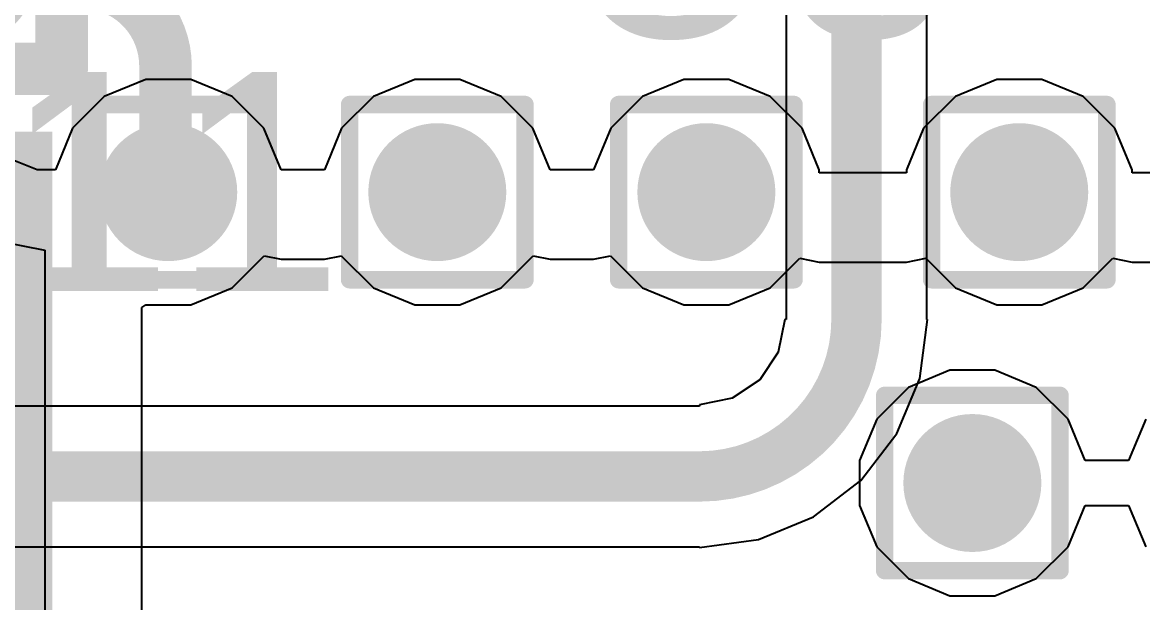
# Model space of a CAD drawing. Header units: inches. Extents: x -12 to 5355, y -7 to 5366.
# Drawn here: x 17.842 to 21.089, y 52.919 to 54.602 of the extents above; entities that cross this region are included whole.
import ezdxf

# ---------------------------------------------------------------- set-up
doc = ezdxf.new("R2010")
doc.units = ezdxf.units.IN
for name, color, linetype in [('BOTTOM LAYER', 5, 'Continuous'), ('Bottom Overlay', 54, 'Continuous'), ('Bottom Paste', 16, 'Continuous'), ('Bottom Solder', 6, 'Continuous'), ('Drill Drawing', 1, 'Continuous'), ('GROUND1', 16, 'Continuous'), ('GROUND2', 156, 'Continuous'), ('POWER', 76, 'Continuous'), ('SIGNAL', 90, 'Continuous'), ('TOP LAYER', 1, 'Continuous'), ('Top Overlay', 2, 'Continuous'), ('Via Holes', 16, 'Continuous')]:
    doc.layers.add(name, color=color, linetype=linetype)
doc.styles.add('Arial', font='', dxfattribs={"height": 0.2})
doc.styles.get('Arial').set_extended_font_data('Arial')

# ---------------------------------------------------------------- blocks, each defined once
blk = doc.blocks.new('BGA4C40P2X2_76X76X62_B_92')
at = {"layer": 'BOTTOM LAYER'}
h = blk.add_hatch(color=5, dxfattribs=at)
edge = h.paths.add_edge_path()
edge.add_arc((-0.2, 0.2), 0.1175, 0, 360)
h = blk.add_hatch(color=5, dxfattribs=at)
edge = h.paths.add_edge_path()
edge.add_arc((0.2, 0.2), 0.1175, 0, 360)
h = blk.add_hatch(color=5, dxfattribs=at)
edge = h.paths.add_edge_path()
edge.add_arc((-0.2, -0.2), 0.1175, 0, 360)
h = blk.add_hatch(color=5, dxfattribs=at)
edge = h.paths.add_edge_path()
edge.add_arc((0.2, -0.2), 0.1175, 0, 360)
at = {"layer": 'Bottom Paste'}
h = blk.add_hatch(color=16, dxfattribs=at)
edge = h.paths.add_edge_path()
edge.add_arc((-0.2, 0.2), 0.1175, 0, 360)
h = blk.add_hatch(color=16, dxfattribs=at)
edge = h.paths.add_edge_path()
edge.add_arc((0.2, 0.2), 0.1175, 0, 360)
h = blk.add_hatch(color=16, dxfattribs=at)
edge = h.paths.add_edge_path()
edge.add_arc((-0.2, -0.2), 0.1175, 0, 360)
h = blk.add_hatch(color=16, dxfattribs=at)
edge = h.paths.add_edge_path()
edge.add_arc((0.2, -0.2), 0.1175, 0, 360)
at = {"layer": 'Bottom Solder'}
h = blk.add_hatch(color=6, dxfattribs=at)
edge = h.paths.add_edge_path()
edge.add_arc((-0.2, 0.2), 0.1675, 0, 360)
h = blk.add_hatch(color=6, dxfattribs=at)
edge = h.paths.add_edge_path()
edge.add_arc((0.2, 0.2), 0.1675, 0, 360)
h = blk.add_hatch(color=6, dxfattribs=at)
edge = h.paths.add_edge_path()
edge.add_arc((-0.2, -0.2), 0.1675, 0, 360)
h = blk.add_hatch(color=6, dxfattribs=at)
edge = h.paths.add_edge_path()
edge.add_arc((0.2, -0.2), 0.1675, 0, 360)
at = {"layer": 'Bottom Overlay'}
for points in [[(0.4512, 0.4512, 0.1524, 0.1524, 0), (-0.4512, 0.4512, 0.1524, 0.1524, 0)], [(-0.4512, 0.4512, 0.1524, 0.1524, 0), (-0.4512, -0.4512, 0.1524, 0.1524, 0)], [(0.4512, 0.4512, 0.1524, 0.1524, 0), (0.4512, -0.4512, 0.1524, 0.1524, 0)], [(0.4512, -0.4512, 0.1524, 0.1524, 0), (-0.4512, -0.4512, 0.1524, 0.1524, 0)]]:
    blk.add_lwpolyline(points, format="xyseb", dxfattribs=at)
for points in [[(-0.4893, 0.4512, 0.0762, 0.0762, 1), (-0.4131, 0.4512, 0.0762, 0.0762, 1)], [(-0.4893, 0.4512, 0.0762, 0.0762, 1), (-0.4131, 0.4512, 0.0762, 0.0762, 1)], [(0.4131, 0.4512, 0.0762, 0.0762, 1), (0.4893, 0.4512, 0.0762, 0.0762, 1)], [(0.4131, 0.4512, 0.0762, 0.0762, 1), (0.4893, 0.4512, 0.0762, 0.0762, 1)], [(-0.4893, -0.4512, 0.0762, 0.0762, 1), (-0.4131, -0.4512, 0.0762, 0.0762, 1)], [(-0.4893, -0.4512, 0.0762, 0.0762, 1), (-0.4131, -0.4512, 0.0762, 0.0762, 1)], [(0.4131, -0.4512, 0.0762, 0.0762, 1), (0.4893, -0.4512, 0.0762, 0.0762, 1)], [(0.4131, -0.4512, 0.0762, 0.0762, 1), (0.4893, -0.4512, 0.0762, 0.0762, 1)], [(-0.6371, -0.6871, 0.254, 0.254, 1), (-0.7371, -0.6871, 0.254, 0.254, 1)], [(-0.8006, -0.6871, 0.127, 0.127, 1), (-0.6736, -0.6871, 0.127, 0.127, 1)], [(-0.7006, -0.6871, 0.127, 0.127, 1), (-0.5736, -0.6871, 0.127, 0.127, 1)]]:
    blk.add_lwpolyline(points, format="xyseb", close=True, dxfattribs=at)

msp = doc.modelspace()

# ---------------------------------------------------------------- hatches: boundary and pattern name
at = {"layer": 'BOTTOM LAYER'}
h = msp.add_hatch(color=5, dxfattribs=at)
edge = h.paths.add_edge_path()
edge.add_arc((18.2651, 54.1094), 0.2, 0, 360)
h = msp.add_hatch(color=5, dxfattribs=at)
edge = h.paths.add_edge_path()
edge.add_arc((19.0449, 54.1094), 0.2, 0, 360)
h = msp.add_hatch(color=5, dxfattribs=at)
edge = h.paths.add_edge_path()
edge.add_arc((19.8247, 54.1094), 0.2, 0, 360)
h = msp.add_hatch(color=5, dxfattribs=at)
edge = h.paths.add_edge_path()
edge.add_arc((20.7315, 54.1094), 0.2, 0, 360)
h = msp.add_hatch(color=5, dxfattribs=at)
edge = h.paths.add_edge_path()
edge.add_arc((20.5956, 53.2661), 0.2, 0, 360)
at = {"layer": 'GROUND1'}
h = msp.add_hatch(color=16, dxfattribs=at)
edge = h.paths.add_edge_path()
edge.add_arc((18.2651, 54.1094), 0.2, 0, 360)
h = msp.add_hatch(color=16, dxfattribs=at)
edge = h.paths.add_edge_path()
edge.add_arc((19.0449, 54.1094), 0.2, 0, 360)
h = msp.add_hatch(color=16, dxfattribs=at)
edge = h.paths.add_edge_path()
edge.add_arc((19.8247, 54.1094), 0.2, 0, 360)
h = msp.add_hatch(color=16, dxfattribs=at)
edge = h.paths.add_edge_path()
edge.add_arc((20.7315, 54.1094), 0.2, 0, 360)
h = msp.add_hatch(color=16, dxfattribs=at)
edge = h.paths.add_edge_path()
edge.add_arc((20.5956, 53.2661), 0.2, 0, 360)
at = {"layer": 'GROUND2'}
h = msp.add_hatch(color=156, dxfattribs=at)
edge = h.paths.add_edge_path()
edge.add_arc((18.2651, 54.1094), 0.2, 0, 360)
h = msp.add_hatch(color=156, dxfattribs=at)
edge = h.paths.add_edge_path()
edge.add_arc((19.0449, 54.1094), 0.2, 0, 360)
h = msp.add_hatch(color=156, dxfattribs=at)
edge = h.paths.add_edge_path()
edge.add_arc((19.8247, 54.1094), 0.2, 0, 360)
h = msp.add_hatch(color=156, dxfattribs=at)
edge = h.paths.add_edge_path()
edge.add_arc((20.7315, 54.1094), 0.2, 0, 360)
h = msp.add_hatch(color=156, dxfattribs=at)
edge = h.paths.add_edge_path()
edge.add_arc((20.5956, 53.2661), 0.2, 0, 360)
at = {"layer": 'POWER'}
msp.add_hatch(color=76, dxfattribs=at).paths.add_polyline_path([(17.8193, 52.578), (17.9295, 52.578), (17.9295, 54.2849), (17.8193, 54.2849)])
h = msp.add_hatch(color=76, dxfattribs=at)
edge = h.paths.add_edge_path()
edge.add_arc((18.2651, 54.1094), 0.2, 0, 360)
h = msp.add_hatch(color=76, dxfattribs=at)
edge = h.paths.add_edge_path()
edge.add_arc((19.0449, 54.1094), 0.2, 0, 360)
h = msp.add_hatch(color=76, dxfattribs=at)
edge = h.paths.add_edge_path()
edge.add_arc((19.8247, 54.1094), 0.2, 0, 360)
h = msp.add_hatch(color=76, dxfattribs=at)
edge = h.paths.add_edge_path()
edge.add_arc((20.7315, 54.1094), 0.2, 0, 360)
h = msp.add_hatch(color=76, dxfattribs=at)
edge = h.paths.add_edge_path()
edge.add_arc((20.5956, 53.2661), 0.2, 0, 360)
at = {"layer": 'SIGNAL'}
h = msp.add_hatch(color=90, dxfattribs=at)
edge = h.paths.add_edge_path()
edge.add_arc((18.2651, 54.1094), 0.2, 0, 360)
h = msp.add_hatch(color=90, dxfattribs=at)
edge = h.paths.add_edge_path()
edge.add_arc((19.0449, 54.1094), 0.2, 0, 360)
h = msp.add_hatch(color=90, dxfattribs=at)
edge = h.paths.add_edge_path()
edge.add_arc((19.8247, 54.1094), 0.2, 0, 360)
h = msp.add_hatch(color=90, dxfattribs=at)
edge = h.paths.add_edge_path()
edge.add_arc((20.7315, 54.1094), 0.2, 0, 360)
h = msp.add_hatch(color=90, dxfattribs=at)
edge = h.paths.add_edge_path()
edge.add_arc((20.5956, 53.2661), 0.2, 0, 360)
at = {"layer": 'TOP LAYER'}
h = msp.add_hatch(color=1, dxfattribs=at)
edge = h.paths.add_edge_path()
edge.add_arc((18.2651, 54.1094), 0.2, 0, 360)
h = msp.add_hatch(color=1, dxfattribs=at)
edge = h.paths.add_edge_path()
edge.add_arc((19.0449, 54.1094), 0.2, 0, 360)
h = msp.add_hatch(color=1, dxfattribs=at)
edge = h.paths.add_edge_path()
edge.add_arc((19.8247, 54.1094), 0.2, 0, 360)
h = msp.add_hatch(color=1, dxfattribs=at)
edge = h.paths.add_edge_path()
edge.add_arc((20.7315, 54.1094), 0.2, 0, 360)
h = msp.add_hatch(color=1, dxfattribs=at)
edge = h.paths.add_edge_path()
edge.add_arc((20.5956, 53.2661), 0.2, 0, 360)
at = {"layer": 'Via Holes'}
h = msp.add_hatch(color=7, dxfattribs=at)
edge = h.paths.add_edge_path()
edge.add_arc((18.2651, 54.1094), 0.1, 0, 360)
h = msp.add_hatch(color=7, dxfattribs=at)
edge = h.paths.add_edge_path()
edge.add_arc((19.0449, 54.1094), 0.1, 0, 360)
h = msp.add_hatch(color=7, dxfattribs=at)
edge = h.paths.add_edge_path()
edge.add_arc((19.8247, 54.1094), 0.1, 0, 360)
h = msp.add_hatch(color=7, dxfattribs=at)
edge = h.paths.add_edge_path()
edge.add_arc((20.7315, 54.1094), 0.1, 0, 360)
h = msp.add_hatch(color=7, dxfattribs=at)
edge = h.paths.add_edge_path()
edge.add_arc((20.5956, 53.2661), 0.1, 0, 360)

# ---------------------------------------------------------------- linework, layer by layer
at = {"layer": 'BOTTOM LAYER'}
for points in [[(18.0145, 54.718, 0.1524, 0.1524, -0.414214), (18.2572, 54.4753, 0.1524, 0.1524, 0)], [(18.2572, 54.1094, 0.1524, 0.1524, 0), (18.2572, 54.4753, 0.1524, 0.1524, 0)], [(18.2572, 54.1094, 0.1524, 0.1524, 0), (18.2651, 54.1094, 0.1524, 0.1524, 0)]]:
    msp.add_lwpolyline(points, format="xyseb", dxfattribs=at)
for points in [[(18.2191, 54.4753, 0.0762, 0.0762, 1), (18.2953, 54.4753, 0.0762, 0.0762, 1)], [(18.2191, 54.4753, 0.0762, 0.0762, 1), (18.2953, 54.4753, 0.0762, 0.0762, 1)], [(18.2191, 54.1094, 0.0762, 0.0762, 1), (18.2953, 54.1094, 0.0762, 0.0762, 1)], [(18.2191, 54.1094, 0.0762, 0.0762, 1), (18.2953, 54.1094, 0.0762, 0.0762, 1)], [(18.227, 54.1094, 0.0762, 0.0762, 1), (18.3032, 54.1094, 0.0762, 0.0762, 1)]]:
    msp.add_lwpolyline(points, format="xyseb", close=True, dxfattribs=at)
at = {"layer": 'Drill Drawing'}
for points in [[(18.0111, 54.3634, 0.0508, 0.0508, 0), (18.5191, 54.3634, 0.0508, 0.0508, 0)], [(18.0111, 53.8554, 0.0508, 0.0508, 0), (18.0111, 54.3634, 0.0508, 0.0508, 0)], [(18.5191, 53.8554, 0.0508, 0.0508, 0), (18.5191, 54.3634, 0.0508, 0.0508, 0)], [(18.7909, 54.3634, 0.0508, 0.0508, 0), (19.2989, 54.3634, 0.0508, 0.0508, 0)], [(18.7909, 53.8554, 0.0508, 0.0508, 0), (18.7909, 54.3634, 0.0508, 0.0508, 0)], [(19.2989, 53.8554, 0.0508, 0.0508, 0), (19.2989, 54.3634, 0.0508, 0.0508, 0)], [(19.5707, 54.3634, 0.0508, 0.0508, 0), (20.0787, 54.3634, 0.0508, 0.0508, 0)], [(19.5707, 53.8554, 0.0508, 0.0508, 0), (19.5707, 54.3634, 0.0508, 0.0508, 0)], [(20.0787, 53.8554, 0.0508, 0.0508, 0), (20.0787, 54.3634, 0.0508, 0.0508, 0)], [(20.4775, 54.3634, 0.0508, 0.0508, 0), (20.9855, 54.3634, 0.0508, 0.0508, 0)], [(20.4775, 53.8554, 0.0508, 0.0508, 0), (20.4775, 54.3634, 0.0508, 0.0508, 0)], [(20.9855, 53.8554, 0.0508, 0.0508, 0), (20.9855, 54.3634, 0.0508, 0.0508, 0)], [(18.0111, 53.8554, 0.0508, 0.0508, 0), (18.5191, 53.8554, 0.0508, 0.0508, 0)], [(18.7909, 53.8554, 0.0508, 0.0508, 0), (19.2989, 53.8554, 0.0508, 0.0508, 0)], [(19.5707, 53.8554, 0.0508, 0.0508, 0), (20.0787, 53.8554, 0.0508, 0.0508, 0)], [(20.4775, 53.8554, 0.0508, 0.0508, 0), (20.9855, 53.8554, 0.0508, 0.0508, 0)], [(20.3416, 53.5201, 0.0508, 0.0508, 0), (20.8496, 53.5201, 0.0508, 0.0508, 0)], [(20.3416, 53.0121, 0.0508, 0.0508, 0), (20.3416, 53.5201, 0.0508, 0.0508, 0)], [(20.8496, 53.0121, 0.0508, 0.0508, 0), (20.8496, 53.5201, 0.0508, 0.0508, 0)], [(20.3416, 53.0121, 0.0508, 0.0508, 0), (20.8496, 53.0121, 0.0508, 0.0508, 0)]]:
    msp.add_lwpolyline(points, format="xyseb", dxfattribs=at)
for points in [[(17.9984, 54.3634, 0.0254, 0.0254, 1), (18.0238, 54.3634, 0.0254, 0.0254, 1)], [(17.9984, 54.3634, 0.0254, 0.0254, 1), (18.0238, 54.3634, 0.0254, 0.0254, 1)], [(18.5064, 54.3634, 0.0254, 0.0254, 1), (18.5318, 54.3634, 0.0254, 0.0254, 1)], [(18.5064, 54.3634, 0.0254, 0.0254, 1), (18.5318, 54.3634, 0.0254, 0.0254, 1)], [(18.7782, 54.3634, 0.0254, 0.0254, 1), (18.8036, 54.3634, 0.0254, 0.0254, 1)], [(18.7782, 54.3634, 0.0254, 0.0254, 1), (18.8036, 54.3634, 0.0254, 0.0254, 1)], [(19.2862, 54.3634, 0.0254, 0.0254, 1), (19.3116, 54.3634, 0.0254, 0.0254, 1)], [(19.2862, 54.3634, 0.0254, 0.0254, 1), (19.3116, 54.3634, 0.0254, 0.0254, 1)], [(19.558, 54.3634, 0.0254, 0.0254, 1), (19.5834, 54.3634, 0.0254, 0.0254, 1)], [(19.558, 54.3634, 0.0254, 0.0254, 1), (19.5834, 54.3634, 0.0254, 0.0254, 1)], [(20.066, 54.3634, 0.0254, 0.0254, 1), (20.0914, 54.3634, 0.0254, 0.0254, 1)], [(20.066, 54.3634, 0.0254, 0.0254, 1), (20.0914, 54.3634, 0.0254, 0.0254, 1)], [(20.4648, 54.3634, 0.0254, 0.0254, 1), (20.4902, 54.3634, 0.0254, 0.0254, 1)], [(20.4648, 54.3634, 0.0254, 0.0254, 1), (20.4902, 54.3634, 0.0254, 0.0254, 1)], [(20.9728, 54.3634, 0.0254, 0.0254, 1), (20.9982, 54.3634, 0.0254, 0.0254, 1)], [(20.9728, 54.3634, 0.0254, 0.0254, 1), (20.9982, 54.3634, 0.0254, 0.0254, 1)], [(17.9984, 53.8554, 0.0254, 0.0254, 1), (18.0238, 53.8554, 0.0254, 0.0254, 1)], [(17.9984, 53.8554, 0.0254, 0.0254, 1), (18.0238, 53.8554, 0.0254, 0.0254, 1)], [(18.5064, 53.8554, 0.0254, 0.0254, 1), (18.5318, 53.8554, 0.0254, 0.0254, 1)], [(18.5064, 53.8554, 0.0254, 0.0254, 1), (18.5318, 53.8554, 0.0254, 0.0254, 1)], [(18.7782, 53.8554, 0.0254, 0.0254, 1), (18.8036, 53.8554, 0.0254, 0.0254, 1)], [(18.7782, 53.8554, 0.0254, 0.0254, 1), (18.8036, 53.8554, 0.0254, 0.0254, 1)], [(19.2862, 53.8554, 0.0254, 0.0254, 1), (19.3116, 53.8554, 0.0254, 0.0254, 1)], [(19.2862, 53.8554, 0.0254, 0.0254, 1), (19.3116, 53.8554, 0.0254, 0.0254, 1)], [(19.558, 53.8554, 0.0254, 0.0254, 1), (19.5834, 53.8554, 0.0254, 0.0254, 1)], [(19.558, 53.8554, 0.0254, 0.0254, 1), (19.5834, 53.8554, 0.0254, 0.0254, 1)], [(20.066, 53.8554, 0.0254, 0.0254, 1), (20.0914, 53.8554, 0.0254, 0.0254, 1)], [(20.066, 53.8554, 0.0254, 0.0254, 1), (20.0914, 53.8554, 0.0254, 0.0254, 1)], [(20.4648, 53.8554, 0.0254, 0.0254, 1), (20.4902, 53.8554, 0.0254, 0.0254, 1)], [(20.4648, 53.8554, 0.0254, 0.0254, 1), (20.4902, 53.8554, 0.0254, 0.0254, 1)], [(20.9728, 53.8554, 0.0254, 0.0254, 1), (20.9982, 53.8554, 0.0254, 0.0254, 1)], [(20.9728, 53.8554, 0.0254, 0.0254, 1), (20.9982, 53.8554, 0.0254, 0.0254, 1)], [(20.3289, 53.5201, 0.0254, 0.0254, 1), (20.3543, 53.5201, 0.0254, 0.0254, 1)], [(20.3289, 53.5201, 0.0254, 0.0254, 1), (20.3543, 53.5201, 0.0254, 0.0254, 1)], [(20.8369, 53.5201, 0.0254, 0.0254, 1), (20.8623, 53.5201, 0.0254, 0.0254, 1)], [(20.8369, 53.5201, 0.0254, 0.0254, 1), (20.8623, 53.5201, 0.0254, 0.0254, 1)], [(20.3289, 53.0121, 0.0254, 0.0254, 1), (20.3543, 53.0121, 0.0254, 0.0254, 1)], [(20.3289, 53.0121, 0.0254, 0.0254, 1), (20.3543, 53.0121, 0.0254, 0.0254, 1)], [(20.8369, 53.0121, 0.0254, 0.0254, 1), (20.8623, 53.0121, 0.0254, 0.0254, 1)], [(20.8369, 53.0121, 0.0254, 0.0254, 1), (20.8623, 53.0121, 0.0254, 0.0254, 1)]]:
    msp.add_lwpolyline(points, format="xyseb", close=True, dxfattribs=at)
at = {"layer": 'POWER'}
for p, q in [((18.2001, 54.4364), (18.0799, 54.3866)), ((18.3302, 54.4364), (18.2001, 54.4364)), ((18.4504, 54.3866), (18.3302, 54.4364)), ((18.9799, 54.4364), (18.8597, 54.3866)), ((19.11, 54.4364), (18.9799, 54.4364)), ((19.2301, 54.3866), (19.11, 54.4364)), ((19.7597, 54.4364), (19.6395, 54.3866)), ((19.8897, 54.4364), (19.7597, 54.4364)), ((20.0099, 54.3866), (19.8897, 54.4364)), ((20.6664, 54.4364), (20.5463, 54.3866)), ((20.7965, 54.4364), (20.6664, 54.4364)), ((20.9167, 54.3866), (20.7965, 54.4364)), ((18.0799, 54.3866), (17.9879, 54.2946)), ((18.5424, 54.2946), (18.4504, 54.3866)), ((18.8597, 54.3866), (18.7677, 54.2946)), ((19.3221, 54.2946), (19.2301, 54.3866)), ((19.6395, 54.3866), (19.5475, 54.2946)), ((20.1019, 54.2946), (20.0099, 54.3866)), ((20.5463, 54.3866), (20.4543, 54.2946)), ((21.0087, 54.2946), (20.9167, 54.3866)), ((17.9879, 54.2946), (17.9381, 54.1744)), ((18.5921, 54.1744), (18.5424, 54.2946)), ((18.7677, 54.2946), (18.7179, 54.1744)), ((19.3719, 54.1744), (19.3221, 54.2946)), ((19.5475, 54.2946), (19.4977, 54.1744)), ((20.1517, 54.1744), (20.1019, 54.2946)), ((20.4543, 54.2946), (20.4045, 54.1744)), ((21.0585, 54.1744), (21.0087, 54.2946)), ((17.8849, 54.1744), (17.798, 54.209)), ((17.9381, 54.1744), (17.8849, 54.1744)), ((18.7179, 54.1744), (18.5921, 54.1744)), ((19.4977, 54.1744), (19.3719, 54.1744)), ((20.1517, 54.1656), (20.1517, 54.1744)), ((20.4045, 54.1656), (20.1517, 54.1656)), ((20.4045, 54.1744), (20.4045, 54.1656)), ((21.0585, 54.1656), (21.0585, 54.1744)), ((21.71, 54.1656), (21.0585, 54.1656)), ((17.78, 53.9662), (17.907, 53.9409)), ((17.907, 53.9409), (17.907, 52.5912)), ((18.5424, 53.9241), (18.5428, 53.9252)), ((18.5428, 53.9252), (18.5921, 53.9154)), ((18.7179, 53.9154), (18.7672, 53.9252)), ((18.7672, 53.9252), (18.7677, 53.9241)), ((19.3221, 53.9241), (19.3226, 53.9252)), ((19.3226, 53.9252), (19.3719, 53.9154)), ((19.4977, 53.9154), (19.547, 53.9252)), ((19.547, 53.9252), (19.5475, 53.9241)), ((18.4504, 53.8321), (18.5424, 53.9241)), ((18.5921, 53.9154), (18.7179, 53.9154)), ((18.7677, 53.9241), (18.8597, 53.8321)), ((19.2301, 53.8321), (19.3221, 53.9241)), ((19.3719, 53.9154), (19.4977, 53.9154)), ((19.5475, 53.9241), (19.6395, 53.8321)), ((20.0099, 53.8321), (20.0956, 53.9178)), ((20.0956, 53.9178), (20.1517, 53.9066)), ((20.1517, 53.9066), (20.4045, 53.9066)), ((20.4045, 53.9066), (20.4606, 53.9178)), ((20.4606, 53.9178), (20.5463, 53.8321)), ((20.9167, 53.8321), (21.0023, 53.9178)), ((21.0023, 53.9178), (21.0585, 53.9066)), ((21.0585, 53.9066), (21.71, 53.9066)), ((18.3302, 53.7824), (18.4504, 53.8321)), ((18.8597, 53.8321), (18.9799, 53.7824)), ((19.11, 53.7824), (19.2301, 53.8321)), ((19.6395, 53.8321), (19.7597, 53.7824)), ((19.8897, 53.7824), (20.0099, 53.8321)), ((20.5463, 53.8321), (20.6664, 53.7824)), ((20.7965, 53.7824), (20.9167, 53.8321)), ((18.1885, 53.7746), (18.2001, 53.7824)), ((18.1885, 52.7575), (18.1885, 53.7746)), ((18.2001, 53.7824), (18.3302, 53.7824)), ((18.9799, 53.7824), (19.11, 53.7824)), ((19.7597, 53.7824), (19.8897, 53.7824)), ((20.6664, 53.7824), (20.7965, 53.7824)), ((20.5305, 53.5931), (20.4104, 53.5433)), ((20.6606, 53.5931), (20.5305, 53.5931)), ((20.7808, 53.5433), (20.6606, 53.5931)), ((20.4104, 53.5433), (20.3184, 53.4513)), ((20.8728, 53.4513), (20.7808, 53.5433)), ((20.3184, 53.4513), (20.2686, 53.3311)), ((20.9226, 53.3311), (20.8728, 53.4513)), ((21.0982, 53.4513), (21.0484, 53.3311)), ((20.2686, 53.3311), (20.2686, 53.201)), ((21.0484, 53.3311), (20.9226, 53.3311)), ((20.2686, 53.201), (20.3184, 53.0808)), ((20.8728, 53.0808), (20.9226, 53.201)), ((20.9226, 53.201), (21.0484, 53.201)), ((21.0484, 53.201), (21.0982, 53.0808)), ((20.3184, 53.0808), (20.4104, 52.9889)), ((20.7808, 52.9889), (20.8728, 53.0808)), ((20.4104, 52.9889), (20.5305, 52.9391)), ((20.6606, 52.9391), (20.7808, 52.9889)), ((20.5305, 52.9391), (20.6606, 52.9391))]:
    msp.add_line(p, q, dxfattribs=at)
at = {"layer": 'TOP LAYER'}
for p, q in [((20.4637, 53.7398), (20.4637, 55.6355)), ((20.0558, 54.9778), (20.0558, 53.7398)), ((20.0518, 53.7398), (20.033, 53.6454)), ((20.0558, 53.7398), (20.0518, 53.7398)), ((20.4429, 53.5689), (20.4654, 53.7398)), ((20.4654, 53.7398), (20.4637, 53.7398)), ((20.033, 53.6454), (19.9795, 53.5653)), ((20.3769, 53.4096), (20.4429, 53.5689)), ((19.9795, 53.5653), (19.8995, 53.5119)), ((19.8995, 53.5119), (19.805, 53.4931)), ((19.805, 53.489), (16.5897, 53.489)), ((19.805, 53.4931), (19.805, 53.489)), ((20.272, 53.2729), (20.3769, 53.4096)), ((20.1352, 53.1679), (20.272, 53.2729)), ((19.976, 53.102), (20.1352, 53.1679)), ((16.5897, 53.0812), (19.805, 53.0812)), ((19.805, 53.0795), (19.976, 53.102)), ((19.805, 53.0812), (19.805, 53.0795))]:
    msp.add_line(p, q, dxfattribs=at)
for points in [[(20.2598, 53.7398, 0.146, 0.146, 0), (20.2598, 55.8875, 0.146, 0.146, 0)], [(20.2598, 53.7398, 0.146, 0.146, -0.414214), (19.805, 53.2851, 0.146, 0.146, 0)], [(16.1452, 53.2851, 0.146, 0.146, 0), (19.805, 53.2851, 0.146, 0.146, 0)]]:
    msp.add_lwpolyline(points, format="xyseb", dxfattribs=at)
for points in [[(20.2233, 53.7398, 0.073, 0.073, 1), (20.2963, 53.7398, 0.073, 0.073, 1)], [(20.2233, 53.7398, 0.073, 0.073, 1), (20.2963, 53.7398, 0.073, 0.073, 1)], [(19.7685, 53.2851, 0.073, 0.073, 1), (19.8415, 53.2851, 0.073, 0.073, 1)], [(19.7685, 53.2851, 0.073, 0.073, 1), (19.8415, 53.2851, 0.073, 0.073, 1)]]:
    msp.add_lwpolyline(points, format="xyseb", close=True, dxfattribs=at)

# ---------------------------------------------------------------- block references
at = {"rotation": 180}
msp.add_blockref('BGA4C40P2X2_76X76X62_B_92', (17.505, 54.918), dxfattribs=at)

# ---------------------------------------------------------------- texts
at = {"layer": 'Top Overlay', "style": 'Arial'}
for s, p in [('U3', (19.4056, 54.5592)), ('C11', (17.145, 53.8226))]:
    msp.add_text(s, height=0.635, dxfattribs=at).set_placement(p)

doc.saveas('drawing.dxf')
